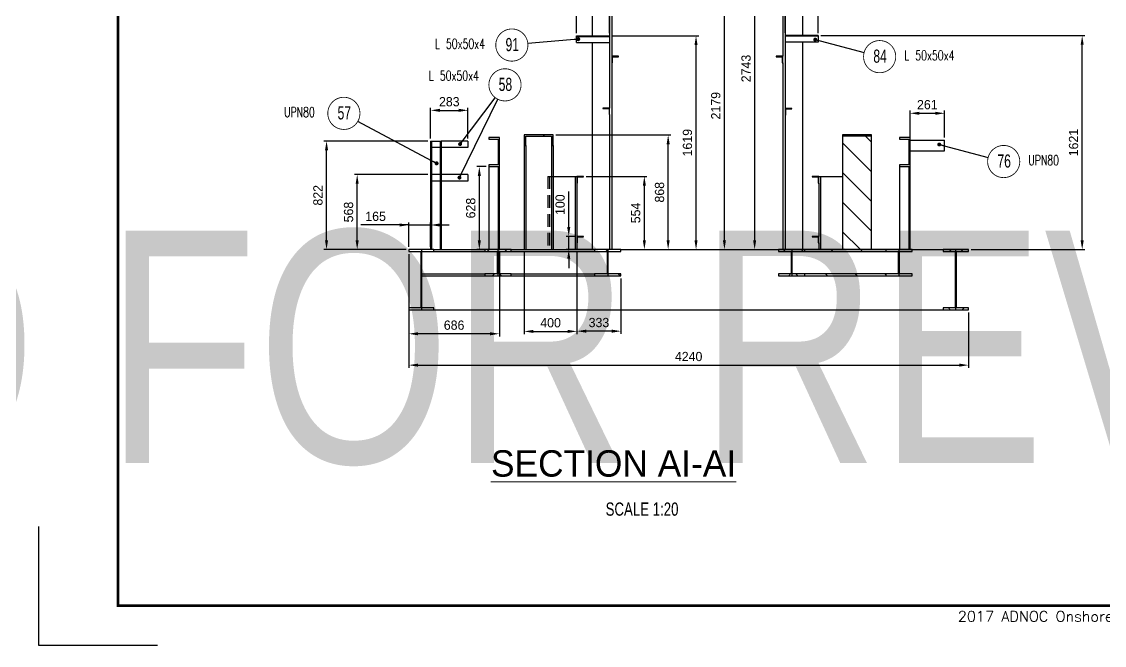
# Model space of a CAD drawing. Header units: millimetres. Extents: x 0 to 16187, y -20471 to 6290.
# Drawn here: x 5527.6 to 5937.8, y 3866.4 to 4102.7 of the extents above; entities that cross this region are included whole.
import ezdxf
from ezdxf.enums import TextEntityAlignment as Align

# ---------------------------------------------------------------- set-up
doc = ezdxf.new("R2018")
doc.units = ezdxf.units.MM
doc.header["$PDSIZE"] = -1
doc.linetypes.add('HIDDEN', pattern=[9.525, 6.35, -3.175])
doc.layers.add('BORDER1', color=3, linetype='Continuous')
doc.layers.add('BORDER2', color=7, linetype='Continuous')
doc.styles.add('MtXpl_txt_shx', font='txt.shx', dxfattribs={"height": 0.2})
doc.styles.add('ROMANC', font='ROMANC', dxfattribs={"height": 5})
doc.styles.add('ROMAND-1', font='ic-romand.shx')
doc.styles.add('ROMANS', font='ROMANS.shx', dxfattribs={"width": 0.8})
doc.styles.add('ROMANT', font='ROMANT', dxfattribs={"height": 4})
doc.styles.add('SLDTEXTSTYLE0', font='TXT', dxfattribs={"width": 0.75})
doc.styles.add('SLDTEXTSTYLE2', font='TXT', dxfattribs={"width": 0.686449})
doc.dimstyles.new('AM_ISO', dxfattribs={"dimtxt": 3.5, "dimasz": 3.5, "dimexe": 1, "dimexo": 1, "dimgap": 1.5, "dimtad": 1, "dimdsep": 46, "dimtxsty": 'Standard', "dimcen": 0, "dimclrd": 1, "dimclre": 1, "dimclrt": 1, "dimadec": 0, "dimazin": 2, "dimtp": 0.1, "dimtm": 0.1, "dimtfac": 0.71, "dimtdec": 3, "dimtmove": 0, "dimatfit": 3, "dimfxl": 1, "dimlwd": -1, "dimlwe": -1, "dimarcsym": 1})
doc.dimstyles.new('AM_ISO$7', dxfattribs={"dimtxt": 3.5, "dimasz": 3.5, "dimexe": 1, "dimexo": 1, "dimgap": 1.5, "dimtad": 1, "dimtoh": 1, "dimdsep": 46, "dimtxsty": 'Standard', "dimcen": 0, "dimclrd": 1, "dimclre": 1, "dimclrt": 1, "dimadec": 0, "dimazin": 2, "dimtp": 0.1, "dimtm": 0.1, "dimtfac": 0.71, "dimtdec": 3, "dimtmove": 0, "dimatfit": 3, "dimfxl": 1, "dimlwd": -1, "dimlwe": -1, "dimarcsym": 1})
pattern_1 = [(45, (4820.849, -3232.243), (-5.61266, 5.61266), [])]
pattern_2 = [(135, (4820.849, -3232.243), (-5.61266, -5.61266), [])]

# ---------------------------------------------------------------- blocks, each defined once
blk = doc.blocks.new('*D2407')
at = {"color": 1, "linetype": 'ByBlock'}
for p, q in [((5674.27, 3992.51), (5674.27, 3971.57)), ((5886.27, 3992.51), (5886.27, 3971.57)), ((5677.77, 3972.57), (5882.77, 3972.57))]:
    blk.add_line(p, q, dxfattribs=at)
at = {"color": 1}
for points in [[(5677.77, 3973.16), (5677.77, 3971.99), (5674.27, 3972.57)], [(5882.77, 3971.99), (5882.77, 3973.16), (5886.27, 3972.57)]]:
    blk.add_solid(points, dxfattribs=at)
at = {"layer": 'Defpoints', "color": 0}
for p in [(5674.27, 3993.51), (5886.27, 3993.51), (5886.27, 3972.57)]:
    blk.add_point(p, dxfattribs=at)
at = {"color": 1, "insert": (5780.27, 3975.82), "char_height": 3.5, "attachment_point": 5}
blk.add_mtext('4240', dxfattribs=at)
blk = doc.blocks.new('*D2408')
at = {"color": 1, "linetype": 'ByBlock'}
for p, q in [((5681.52, 4057.46), (5642.09, 4057.46)), ((5643.09, 4019.86), (5643.09, 4053.96)), ((5673.27, 4016.36), (5642.09, 4016.36))]:
    blk.add_line(p, q, dxfattribs=at)
at = {"color": 1}
for points in [[(5643.68, 4053.96), (5642.51, 4053.96), (5643.09, 4057.46)], [(5642.51, 4019.86), (5643.68, 4019.86), (5643.09, 4016.36)]]:
    blk.add_solid(points, dxfattribs=at)
at = {"layer": 'Defpoints', "color": 0}
for p in [(5643.09, 4057.46), (5682.52, 4057.46), (5674.27, 4016.36)]:
    blk.add_point(p, dxfattribs=at)
at = {"color": 1, "insert": (5639.84, 4036.91), "char_height": 3.5, "attachment_point": 5, "rotation": 90}
blk.add_mtext('822', dxfattribs=at)
blk = doc.blocks.new('*D2409')
at = {"color": 1, "linetype": 'ByBlock'}
for p, q in [((5681.52, 4044.76), (5653.7, 4044.76)), ((5654.7, 4019.86), (5654.7, 4041.26)), ((5673.27, 4016.36), (5653.7, 4016.36))]:
    blk.add_line(p, q, dxfattribs=at)
at = {"color": 1}
for points in [[(5655.28, 4041.26), (5654.11, 4041.26), (5654.7, 4044.76)], [(5654.11, 4019.86), (5655.28, 4019.86), (5654.7, 4016.36)]]:
    blk.add_solid(points, dxfattribs=at)
at = {"layer": 'Defpoints', "color": 0}
for p in [(5654.7, 4044.76), (5682.52, 4044.76), (5674.27, 4016.36)]:
    blk.add_point(p, dxfattribs=at)
at = {"color": 1, "insert": (5651.45, 4030.56), "char_height": 3.5, "attachment_point": 5, "rotation": 90}
blk.add_mtext('568', dxfattribs=at)
blk = doc.blocks.new('*D2410')
at = {"color": 1, "linetype": 'ByBlock'}
for p, q in [((5682.52, 4058.46), (5682.52, 4070.08)), ((5686.02, 4069.08), (5693.17, 4069.08)), ((5696.67, 4058.46), (5696.67, 4070.08))]:
    blk.add_line(p, q, dxfattribs=at)
at = {"color": 1}
for points in [[(5686.02, 4069.67), (5686.02, 4068.5), (5682.52, 4069.08)], [(5693.17, 4068.5), (5693.17, 4069.67), (5696.67, 4069.08)]]:
    blk.add_solid(points, dxfattribs=at)
at = {"layer": 'Defpoints', "color": 0}
for p in [(5696.67, 4069.08), (5682.52, 4057.46), (5696.67, 4057.46)]:
    blk.add_point(p, dxfattribs=at)
at = {"color": 1, "insert": (5689.59, 4072.33), "char_height": 3.5, "attachment_point": 5}
blk.add_mtext('283', dxfattribs=at)
blk = doc.blocks.new('*D2411')
at = {"color": 1, "linetype": 'ByBlock'}
for p, q in [((5674.27, 4025.66), (5656.1, 4025.66)), ((5670.77, 4025.66), (5667.27, 4025.66)), ((5674.27, 4017.36), (5674.27, 4026.66)), ((5674.27, 4025.66), (5682.52, 4025.66)), ((5682.52, 4017.36), (5682.52, 4026.66)), ((5686.02, 4025.66), (5689.52, 4025.66))]:
    blk.add_line(p, q, dxfattribs=at)
at = {"color": 1}
for points in [[(5670.77, 4025.07), (5670.77, 4026.24), (5674.27, 4025.66)], [(5686.02, 4026.24), (5686.02, 4025.07), (5682.52, 4025.66)]]:
    blk.add_solid(points, dxfattribs=at)
at = {"layer": 'Defpoints', "color": 0}
for p in [(5682.52, 4025.66), (5674.27, 4016.36), (5682.52, 4016.36)]:
    blk.add_point(p, dxfattribs=at)
at = {"color": 1, "insert": (5661.68, 4028.91), "char_height": 3.5, "attachment_point": 5}
blk.add_mtext('165', dxfattribs=at)
blk = doc.blocks.new('*D2412')
at = {"color": 1, "linetype": 'ByBlock'}
for p, q in [((5703.57, 4047.76), (5699.98, 4047.76)), ((5700.98, 4019.86), (5700.98, 4044.26)), ((5703.57, 4016.36), (5699.98, 4016.36))]:
    blk.add_line(p, q, dxfattribs=at)
at = {"color": 1}
for points in [[(5701.56, 4044.26), (5700.39, 4044.26), (5700.98, 4047.76)], [(5700.39, 4019.86), (5701.56, 4019.86), (5700.98, 4016.36)]]:
    blk.add_solid(points, dxfattribs=at)
at = {"layer": 'Defpoints', "color": 0}
for p in [(5700.98, 4047.76), (5704.57, 4047.76), (5704.57, 4016.36)]:
    blk.add_point(p, dxfattribs=at)
at = {"color": 1, "insert": (5697.73, 4032.06), "char_height": 3.5, "attachment_point": 5, "rotation": 90}
blk.add_mtext('628', dxfattribs=at)
blk = doc.blocks.new('*D2413')
at = {"color": 1, "linetype": 'ByBlock'}
for p, q in [((5674.27, 4014.63), (5674.27, 3983.45)), ((5708.57, 4015.36), (5708.57, 3983.45)), ((5705.07, 3984.45), (5677.77, 3984.45))]:
    blk.add_line(p, q, dxfattribs=at)
at = {"color": 1}
for points in [[(5677.77, 3985.04), (5677.77, 3983.87), (5674.27, 3984.45)], [(5705.07, 3983.87), (5705.07, 3985.04), (5708.57, 3984.45)]]:
    blk.add_solid(points, dxfattribs=at)
at = {"layer": 'Defpoints', "color": 0}
for p in [(5674.27, 4015.63), (5708.57, 4016.36), (5674.27, 3984.45)]:
    blk.add_point(p, dxfattribs=at)
at = {"color": 1, "insert": (5691.42, 3987.7), "char_height": 3.5, "attachment_point": 5}
blk.add_mtext('686', dxfattribs=at)
blk = doc.blocks.new('*D2414')
at = {"color": 1, "linetype": 'ByBlock'}
for p, q in [((5717.97, 4015.36), (5717.97, 3984.35)), ((5737.97, 4015.36), (5737.97, 3984.35)), ((5721.47, 3985.35), (5734.47, 3985.35))]:
    blk.add_line(p, q, dxfattribs=at)
at = {"color": 1}
for points in [[(5721.47, 3985.94), (5721.47, 3984.77), (5717.97, 3985.35)], [(5734.47, 3984.77), (5734.47, 3985.94), (5737.97, 3985.35)]]:
    blk.add_solid(points, dxfattribs=at)
at = {"layer": 'Defpoints', "color": 0}
for p in [(5717.97, 4016.36), (5737.97, 4016.36), (5737.97, 3985.35)]:
    blk.add_point(p, dxfattribs=at)
at = {"color": 1, "insert": (5727.97, 3988.6), "char_height": 3.5, "attachment_point": 5}
blk.add_mtext('400', dxfattribs=at)
blk = doc.blocks.new('*D2417')
at = {"color": 1, "linetype": 'ByBlock'}
for p, q in [((5737.97, 4015.36), (5737.97, 3984.44)), ((5754.62, 4005.36), (5754.62, 3984.44)), ((5751.12, 3985.44), (5741.47, 3985.44))]:
    blk.add_line(p, q, dxfattribs=at)
at = {"color": 1}
for points in [[(5741.47, 3986.02), (5741.47, 3984.86), (5737.97, 3985.44)], [(5751.12, 3984.86), (5751.12, 3986.02), (5754.62, 3985.44)]]:
    blk.add_solid(points, dxfattribs=at)
at = {"layer": 'Defpoints', "color": 0}
for p in [(5737.97, 4016.36), (5754.62, 4006.36), (5737.97, 3985.44)]:
    blk.add_point(p, dxfattribs=at)
at = {"color": 1, "insert": (5746.29, 3988.69), "char_height": 3.5, "attachment_point": 5}
blk.add_mtext('333', dxfattribs=at)
blk = doc.blocks.new('*D2418')
at = {"color": 1, "linetype": 'ByBlock'}
for p, q in [((5741.47, 4044.06), (5764.49, 4044.06)), ((5763.49, 4019.86), (5763.49, 4040.56)), ((5755.62, 4016.36), (5764.49, 4016.36))]:
    blk.add_line(p, q, dxfattribs=at)
at = {"color": 1}
for points in [[(5764.07, 4040.56), (5762.91, 4040.56), (5763.49, 4044.06)], [(5762.91, 4019.86), (5764.07, 4019.86), (5763.49, 4016.36)]]:
    blk.add_solid(points, dxfattribs=at)
at = {"layer": 'Defpoints', "color": 0}
for p in [(5740.47, 4044.06), (5763.49, 4044.06), (5754.62, 4016.36)]:
    blk.add_point(p, dxfattribs=at)
at = {"color": 1, "insert": (5760.24, 4030.21), "char_height": 3.5, "attachment_point": 5, "rotation": 90}
blk.add_mtext('554', dxfattribs=at)
blk = doc.blocks.new('*D2419')
at = {"color": 1, "linetype": 'ByBlock'}
for p, q in [((5729.97, 4059.76), (5773.51, 4059.76)), ((5772.51, 4019.86), (5772.51, 4056.26)), ((5755.62, 4016.36), (5773.51, 4016.36))]:
    blk.add_line(p, q, dxfattribs=at)
at = {"color": 1}
for points in [[(5773.09, 4056.26), (5771.93, 4056.26), (5772.51, 4059.76)], [(5771.93, 4019.86), (5773.09, 4019.86), (5772.51, 4016.36)]]:
    blk.add_solid(points, dxfattribs=at)
at = {"layer": 'Defpoints', "color": 0}
for p in [(5728.97, 4059.76), (5772.51, 4059.76), (5754.62, 4016.36)]:
    blk.add_point(p, dxfattribs=at)
at = {"color": 1, "insert": (5769.26, 4038.06), "char_height": 3.5, "attachment_point": 5, "rotation": 90}
blk.add_mtext('868', dxfattribs=at)
blk = doc.blocks.new('*D2420')
at = {"color": 1, "linetype": 'ByBlock'}
for p, q in [((5734.84, 4024.86), (5734.84, 4038.36)), ((5736.97, 4021.36), (5733.84, 4021.36)), ((5734.84, 4016.36), (5734.84, 4021.36)), ((5753.62, 4016.36), (5733.84, 4016.36)), ((5734.84, 4012.86), (5734.84, 4009.36))]:
    blk.add_line(p, q, dxfattribs=at)
at = {"color": 1}
for points in [[(5734.26, 4024.86), (5735.43, 4024.86), (5734.84, 4021.36)], [(5735.43, 4012.86), (5734.26, 4012.86), (5734.84, 4016.36)]]:
    blk.add_solid(points, dxfattribs=at)
at = {"layer": 'Defpoints', "color": 0}
for p in [(5734.84, 4021.36), (5737.97, 4021.36), (5754.62, 4016.36)]:
    blk.add_point(p, dxfattribs=at)
at = {"color": 1, "insert": (5731.59, 4033.36), "char_height": 3.5, "attachment_point": 5, "rotation": 90}
blk.add_mtext('100', dxfattribs=at)
blk = doc.blocks.new('*D3458')
at = {"color": 1, "linetype": 'ByBlock'}
for p, q in [((5751.32, 4097.31), (5784.08, 4097.31)), ((5783.08, 4019.86), (5783.08, 4093.81)), ((5755.62, 4016.36), (5784.08, 4016.36))]:
    blk.add_line(p, q, dxfattribs=at)
at = {"color": 1}
for points in [[(5783.66, 4093.81), (5782.49, 4093.81), (5783.08, 4097.31)], [(5782.49, 4019.86), (5783.66, 4019.86), (5783.08, 4016.36)]]:
    blk.add_solid(points, dxfattribs=at)
at = {"layer": 'Defpoints', "color": 0}
for p in [(5750.32, 4097.31), (5783.08, 4097.31), (5754.62, 4016.36)]:
    blk.add_point(p, dxfattribs=at)
at = {"color": 1, "insert": (5779.83, 4056.83), "char_height": 3.5, "attachment_point": 5, "rotation": 90}
blk.add_mtext('1619', dxfattribs=at)
blk = doc.blocks.new('*D3459')
at = {"color": 1, "linetype": 'ByBlock'}
for p, q in [((5752.22, 4125.31), (5794.82, 4125.31)), ((5793.82, 4019.86), (5793.82, 4121.81)), ((5755.62, 4016.36), (5794.82, 4016.36))]:
    blk.add_line(p, q, dxfattribs=at)
at = {"color": 1}
for points in [[(5794.4, 4121.81), (5793.24, 4121.81), (5793.82, 4125.31)], [(5793.24, 4019.86), (5794.4, 4019.86), (5793.82, 4016.36)]]:
    blk.add_solid(points, dxfattribs=at)
at = {"layer": 'Defpoints', "color": 0}
for p in [(5751.22, 4125.31), (5793.82, 4125.31), (5754.62, 4016.36)]:
    blk.add_point(p, dxfattribs=at)
at = {"color": 1, "insert": (5790.57, 4070.83), "char_height": 3.5, "attachment_point": 5, "rotation": 90}
blk.add_mtext('2179', dxfattribs=at)
blk = doc.blocks.new('*D3460')
at = {"color": 1, "linetype": 'ByBlock'}
for p, q in [((5752.22, 4153.51), (5806.28, 4153.51)), ((5805.28, 4150.01), (5805.28, 4019.86)), ((5755.62, 4016.36), (5806.28, 4016.36))]:
    blk.add_line(p, q, dxfattribs=at)
at = {"color": 1}
for points in [[(5805.86, 4150.01), (5804.69, 4150.01), (5805.28, 4153.51)], [(5804.69, 4019.86), (5805.86, 4019.86), (5805.28, 4016.36)]]:
    blk.add_solid(points, dxfattribs=at)
at = {"layer": 'Defpoints', "color": 0}
for p in [(5751.22, 4153.51), (5754.62, 4016.36), (5805.28, 4016.36)]:
    blk.add_point(p, dxfattribs=at)
at = {"color": 1, "insert": (5802.03, 4084.93), "char_height": 3.5, "attachment_point": 5, "rotation": 90}
blk.add_mtext('2743', dxfattribs=at)
blk = doc.blocks.new('*D3461')
at = {"color": 1, "linetype": 'ByBlock'}
for p, q in [((5737.82, 4106.09), (5722.57, 4106.09)), ((5737.82, 4098.31), (5737.82, 4107.09)), ((5746.82, 4106.09), (5741.32, 4106.09)), ((5750.32, 4098.31), (5750.32, 4107.09))]:
    blk.add_line(p, q, dxfattribs=at)
at = {"color": 1}
for points in [[(5741.32, 4106.67), (5741.32, 4105.5), (5737.82, 4106.09)], [(5746.82, 4105.5), (5746.82, 4106.67), (5750.32, 4106.09)]]:
    blk.add_solid(points, dxfattribs=at)
at = {"layer": 'Defpoints', "color": 0}
for p in [(5737.82, 4106.09), (5737.82, 4097.31), (5750.32, 4097.31)]:
    blk.add_point(p, dxfattribs=at)
at = {"color": 1, "insert": (5728.44, 4109.34), "char_height": 3.5, "attachment_point": 5}
blk.add_mtext('250', dxfattribs=at)
blk = doc.blocks.new('*D3463')
at = {"color": 1, "linetype": 'ByBlock'}
for p, q in [((5816.87, 4098.41), (5816.87, 4107.84)), ((5820.37, 4106.84), (5825.87, 4106.84)), ((5829.37, 4098.31), (5829.37, 4107.84)), ((5829.37, 4106.84), (5844.62, 4106.84))]:
    blk.add_line(p, q, dxfattribs=at)
at = {"color": 1}
for points in [[(5820.37, 4107.43), (5820.37, 4106.26), (5816.87, 4106.84)], [(5825.87, 4106.26), (5825.87, 4107.43), (5829.37, 4106.84)]]:
    blk.add_solid(points, dxfattribs=at)
at = {"layer": 'Defpoints', "color": 0}
for p in [(5829.37, 4106.84), (5816.87, 4097.41), (5829.37, 4097.31)]:
    blk.add_point(p, dxfattribs=at)
at = {"color": 1, "insert": (5838.74, 4110.09), "char_height": 3.5, "attachment_point": 5}
blk.add_mtext('250', dxfattribs=at)
blk = doc.blocks.new('*D3483')
at = {"color": 1, "linetype": 'ByBlock'}
for p, q in [((5864.17, 4058.76), (5864.17, 4068.97)), ((5877.22, 4058.76), (5877.22, 4068.97)), ((5867.67, 4067.97), (5873.72, 4067.97))]:
    blk.add_line(p, q, dxfattribs=at)
at = {"color": 1}
for points in [[(5867.67, 4068.55), (5867.67, 4067.38), (5864.17, 4067.97)], [(5873.72, 4067.38), (5873.72, 4068.55), (5877.22, 4067.97)]]:
    blk.add_solid(points, dxfattribs=at)
at = {"layer": 'Defpoints', "color": 0}
for p in [(5877.22, 4067.97), (5864.17, 4057.76), (5877.22, 4057.76)]:
    blk.add_point(p, dxfattribs=at)
at = {"color": 1, "insert": (5870.69, 4071.22), "char_height": 3.5, "attachment_point": 5}
blk.add_mtext('261', dxfattribs=at)
blk = doc.blocks.new('*U609')
at = {"layer": 'BORDER1', "color": 154, "true_color": 0x1859a9, "const_width": 1}
blk.add_lwpolyline([(1.81, 811), (1144, 811), (1144, 0), (0, 0), (0, 811)], close=True, dxfattribs=at)
at = {"layer": 'BORDER2'}
blk.add_lwpolyline([(15, -15), (-30, -15), (-30, 30)], dxfattribs=at)
at = {"layer": 'BORDER2', "color": 154, "true_color": 0x1859a9, "style": 'ROMANS'}
blk.add_text('2017 ADNOC Onshore . All rights reserved. Abu Dhabi Company for Onshore Petroleum Operations Ltd. Restricted Circulation', height=4, dxfattribs=at).set_placement((489.5, -2), align=Align.TOP_CENTER)
at = {"layer": 'BORDER2', "flags": 8}
for tag, height, style, p in [('REV-A', 3.24, 'ROMANS', (986.93, 140.25)), ('RE-A', 8.06, 'ROMANT', (1084.63, 7.17))]:
    blk.add_attdef(tag, text='', height=height, dxfattribs=dict(at, style=style)).set_placement(p, align=Align.CENTER)
at = {"layer": 'BORDER2', "style": 'ROMANS', "width": 3.830216}
blk.add_attdef('DATE-A', text='', height=3.24, dxfattribs=at).set_placement((995.51, 140.25), (1008.51, 140.25), align=Align.FIT)
at = {"layer": 'BORDER2'}
for tag, height, style, p in [('DRN-A', 3.24, 'ROMANS', (1018.38, 140.25)), ('CHD-A', 3.24, 'ROMANS', (1032.35, 140.25)), ('APD-A', 3.24, 'ROMANS', (1046.64, 140.25)), ('CONS_CONT_VEND', 4.2, 'ROMANC', (1061.39, 72.83))]:
    blk.add_attdef(tag, text='', height=height, dxfattribs=dict(at, style=style)).set_placement(p, align=Align.CENTER)
at = {"layer": 'BORDER2', "style": 'ROMANS', "width": 0.8}
for tag, p, height in [('1:X', (997.23, 122.55), 3.5), ('LOC', (1042.74, 122.55), 3.5), ('PROJ_NO', (1118.64, 122.55), 3.5), ('CONS_DRG_NO', (1011, 63), 3)]:
    blk.add_attdef(tag, p, '', height=height, dxfattribs=at)
at = {"layer": 'BORDER2', "lineweight": 30, "width": 0.8, "flags": 104}
blk.add_attdef('COMMENTS-A', text='', height=2.2, dxfattribs=at).set_placement((1055.21, 142.07), align=Align.MIDDLE_LEFT)
at = {"layer": 'BORDER2', "style": 'ROMANS', "width": 0.8}
for tag, p in [('PROJECT_TITLE_1', (1061.07, 55.35)), ('PROJECT_TITLE_2', (1061.07, 49.3))]:
    blk.add_attdef(tag, text='', height=3.5, dxfattribs=at).set_placement(p, align=Align.MIDDLE)
at = {"layer": 'BORDER2', "style": 'ROMANT', "width": 0.8}
for tag, p in [('DRG_TITLE_1', (1061.07, 36.31)), ('DRG_TITLE_2', (1061.07, 28.31)), ('DRG_TITLE_3', (1061.07, 20.31))]:
    blk.add_attdef(tag, text='', height=5, dxfattribs=at).set_placement(p, align=Align.CENTER)
at = {"layer": 'BORDER2', "style": 'ROMANT'}
for tag, p in [('AR', (995, 7.17)), ('PA', (1011.74, 7.17)), ('DC', (1028.45, 7.17)), ('TS', (1120.84, 7.17))]:
    blk.add_attdef(tag, p, '', height=8.06, dxfattribs=at)
for tag, p in [('SRNO', (1074.7, 7.17)), ('SH', (1115.8, 7.18))]:
    blk.add_attdef(tag, text='', height=8.06, dxfattribs=at).set_placement(p, align=Align.RIGHT)
at = {"layer": 'BORDER2', "style": 'ROMANS', "flags": 2}
blk.add_attdef('TB_VERSION', text='', height=2, dxfattribs=at).set_placement((1, -1), align=Align.TOP_LEFT)
blk = doc.blocks.new('*D5693')
at = {"color": 1, "linetype": 'ByBlock'}
for p, q in [((5830.37, 4097.41), (5930.36, 4097.41)), ((5929.36, 4019.86), (5929.36, 4093.91)), ((5887.27, 4016.36), (5930.36, 4016.36))]:
    blk.add_line(p, q, dxfattribs=at)
at = {"color": 1}
for points in [[(5929.94, 4093.91), (5928.77, 4093.91), (5929.36, 4097.41)], [(5928.77, 4019.86), (5929.94, 4019.86), (5929.36, 4016.36)]]:
    blk.add_solid(points, dxfattribs=at)
at = {"layer": 'Defpoints', "color": 0}
for p in [(5829.37, 4097.41), (5929.36, 4097.41), (5886.27, 4016.36)]:
    blk.add_point(p, dxfattribs=at)
at = {"color": 1, "insert": (5926.11, 4056.88), "char_height": 3.5, "attachment_point": 5, "rotation": 90}
blk.add_mtext('1621', dxfattribs=at)

msp = doc.modelspace()

# ---------------------------------------------------------------- hatches: boundary and pattern name
at = {"linetype": 'Continuous', "lineweight": 18}
h = msp.add_hatch(dxfattribs=at)
h.set_pattern_fill('ANSI31', scale=2.5, style=0)
h.set_pattern_definition(pattern_1)
h.paths.add_polyline_path([(5704.56649, 4047.75907), (5708.56649, 4047.75907), (5708.56649, 4058.75907), (5704.56649, 4058.75907), (5704.56649, 4058.13407), (5708.11649, 4058.13407), (5708.11649, 4048.38407), (5704.56649, 4048.38407)], flags=0)
h = msp.add_hatch(dxfattribs=at)
h.set_pattern_fill('ANSI31', scale=2.5, style=0)
h.set_pattern_definition(pattern_1)
h.paths.add_polyline_path([(5728.96649, 4055.75907), (5728.96649, 4059.75907), (5717.96649, 4059.75907), (5717.96649, 4055.75907), (5718.59149, 4055.75907), (5718.59149, 4059.30907), (5728.34149, 4059.30907), (5728.34149, 4055.75907)], flags=0)
h = msp.add_hatch(dxfattribs=at)
h.set_pattern_fill('ANSI31', scale=2.5, style=0)
h.set_pattern_definition(pattern_1)
h.paths.add_polyline_path([(5849.56649, 4059.34796), (5849.56649, 4059.75907), (5838.56649, 4059.75907), (5838.56649, 4059.34796)], flags=0)
h = msp.add_hatch(dxfattribs=at)
h.set_pattern_fill('ANSI31', scale=2.5, angle=90, style=0)
h.set_pattern_definition(pattern_2)
h.paths.add_polyline_path([(5838.56649, 4059.34796), (5838.56649, 4016.35907), (5849.56649, 4016.35907), (5849.56649, 4059.34796)], flags=0)
h = msp.add_hatch(dxfattribs=at)
h.set_pattern_fill('ANSI31', scale=2.5, style=0)
h.set_pattern_definition(pattern_1)
h.paths.add_polyline_path([(5860.16649, 4047.75907), (5864.16649, 4047.75907), (5864.16649, 4058.75907), (5860.16649, 4058.75907), (5860.16649, 4058.13407), (5863.71649, 4058.13407), (5863.71649, 4048.38407), (5860.16649, 4048.38407)], flags=0)
h = msp.add_hatch(dxfattribs=at)
h.set_pattern_fill('ANSI31', scale=2.5, angle=90, style=0)
h.set_pattern_definition(pattern_2)
h.paths.add_polyline_path([(5708.56649, 4047.75907), (5708.11649, 4047.75907), (5708.11649, 4016.35907), (5708.56649, 4016.35907)], flags=0)
h = msp.add_hatch(dxfattribs=at)
h.set_pattern_fill('ANSI31', scale=2.5, angle=90, style=0)
h.set_pattern_definition(pattern_2)
h.paths.add_polyline_path([(5864.16649, 4047.75907), (5863.71649, 4047.75907), (5863.71649, 4016.35907), (5864.16649, 4016.35907)], flags=0)
h = msp.add_hatch(dxfattribs=at)
h.set_pattern_fill('ANSI31', scale=2.5, style=0)
h.set_pattern_definition(pattern_1)
h.paths.add_polyline_path([(5678.80149, 3994.23407), (5674.26649, 3994.23407), (5674.26649, 3993.50907), (5679.02649, 3993.50907), (5679.02649, 4016.35907), (5674.26649, 4016.35907), (5674.26649, 4015.63407), (5678.80149, 4015.63407)], flags=0)
h = msp.add_hatch(dxfattribs=at)
h.set_pattern_fill('ANSI31', scale=2.5, angle=90, style=0)
h.set_pattern_definition(pattern_2)
h.paths.add_polyline_path([(5679.25149, 4015.63407), (5683.78649, 4015.63407), (5683.78649, 4016.35907), (5679.02649, 4016.35907), (5679.02649, 3993.50907), (5683.78649, 3993.50907), (5683.78649, 3994.23407), (5679.25149, 3994.23407)], flags=0)
h = msp.add_hatch(dxfattribs=at)
h.set_pattern_fill('ANSI31', scale=2.5, style=0)
h.set_pattern_definition(pattern_1)
h.paths.add_polyline_path([(5707.79149, 4007.10907), (5703.01649, 4007.10907), (5703.01649, 4006.35907), (5708.01649, 4006.35907), (5708.01649, 4016.35907), (5703.01649, 4016.35907), (5703.01649, 4015.60907), (5707.79149, 4015.60907)], flags=0)
h = msp.add_hatch(dxfattribs=at)
h.set_pattern_fill('ANSI31', scale=2.5, angle=90, style=0)
h.set_pattern_definition(pattern_2)
h.paths.add_polyline_path([(5708.01649, 4006.35907), (5713.01649, 4006.35907), (5713.01649, 4007.10907), (5708.24149, 4007.10907), (5708.24149, 4015.60907), (5713.01649, 4015.60907), (5713.01649, 4016.35907), (5708.01649, 4016.35907)], flags=0)
h = msp.add_hatch(dxfattribs=at)
h.set_pattern_fill('ANSI31', scale=2.5, style=0)
h.set_pattern_definition(pattern_1)
h.paths.add_polyline_path([(5749.39149, 4007.10907), (5744.61649, 4007.10907), (5744.61649, 4006.35907), (5749.61649, 4006.35907), (5749.61649, 4016.35907), (5744.61649, 4016.35907), (5744.61649, 4015.60907), (5749.39149, 4015.60907)], flags=0)
h = msp.add_hatch(dxfattribs=at)
h.set_pattern_fill('ANSI31', scale=2.5, angle=90, style=0)
h.set_pattern_definition(pattern_2)
h.paths.add_polyline_path([(5749.61649, 4006.35907), (5754.61649, 4006.35907), (5754.61649, 4007.10907), (5749.84149, 4007.10907), (5749.84149, 4015.60907), (5754.61649, 4015.60907), (5754.61649, 4016.35907), (5749.61649, 4016.35907)], flags=0)
h = msp.add_hatch(dxfattribs=at)
h.set_pattern_fill('ANSI31', scale=2.5, style=0)
h.set_pattern_definition(pattern_1)
h.paths.add_polyline_path([(5819.09149, 4007.10907), (5814.31649, 4007.10907), (5814.31649, 4006.35907), (5819.31649, 4006.35907), (5819.31649, 4016.35907), (5814.31649, 4016.35907), (5814.31649, 4015.60907), (5819.09149, 4015.60907)], flags=0)
h = msp.add_hatch(dxfattribs=at)
h.set_pattern_fill('ANSI31', scale=2.5, angle=90, style=0)
h.set_pattern_definition(pattern_2)
h.paths.add_polyline_path([(5819.31649, 4006.35907), (5824.31649, 4006.35907), (5824.31649, 4007.10907), (5819.54149, 4007.10907), (5819.54149, 4015.60907), (5824.31649, 4015.60907), (5824.31649, 4016.35907), (5819.31649, 4016.35907)], flags=0)
h = msp.add_hatch(dxfattribs=at)
h.set_pattern_fill('ANSI31', scale=2.5, angle=90, style=0)
h.set_pattern_definition(pattern_2)
h.paths.add_polyline_path([(5854.91649, 4015.60907), (5854.91649, 4016.35907), (5824.31649, 4016.35907), (5824.31649, 4015.60907)], flags=0)
h = msp.add_hatch(dxfattribs=at)
h.set_pattern_fill('ANSI31', scale=2.5, style=0)
h.set_pattern_definition(pattern_1)
h.paths.add_polyline_path([(5859.69149, 4007.10907), (5854.91649, 4007.10907), (5854.91649, 4006.35907), (5859.91649, 4006.35907), (5859.91649, 4016.35907), (5854.91649, 4016.35907), (5854.91649, 4015.60907), (5859.69149, 4015.60907)], flags=0)
h = msp.add_hatch(dxfattribs=at)
h.set_pattern_fill('ANSI31', scale=2.5, angle=90, style=0)
h.set_pattern_definition(pattern_2)
h.paths.add_polyline_path([(5859.91649, 4006.35907), (5864.91649, 4006.35907), (5864.91649, 4007.10907), (5860.14149, 4007.10907), (5860.14149, 4015.60907), (5864.91649, 4015.60907), (5864.91649, 4016.35907), (5859.91649, 4016.35907)], flags=0)
h = msp.add_hatch(dxfattribs=at)
h.set_pattern_fill('ANSI31', scale=2.5, angle=90, style=0)
h.set_pattern_definition(pattern_2)
h.paths.add_polyline_path([(5881.50649, 4016.35907), (5876.74649, 4016.35907), (5876.74649, 4015.63407), (5881.28149, 4015.63407), (5881.28149, 3994.23407), (5876.74649, 3994.23407), (5876.74649, 3993.50907), (5881.50649, 3993.50907)], flags=0)
h = msp.add_hatch(dxfattribs=at)
h.set_pattern_fill('ANSI31', scale=2.5, style=0)
h.set_pattern_definition(pattern_1)
h.paths.add_polyline_path([(5881.50649, 3993.50907), (5886.26649, 3993.50907), (5886.26649, 3994.23407), (5881.73149, 3994.23407), (5881.73149, 4015.63407), (5886.26649, 4015.63407), (5886.26649, 4016.35907), (5881.50649, 4016.35907)], flags=0)
h = msp.add_hatch(dxfattribs=at)
h.set_pattern_fill('ANSI31', scale=2.5, angle=90, style=0)
h.set_pattern_definition(pattern_2)
h.paths.add_polyline_path([(5854.91649, 4006.35907), (5854.91649, 4007.10907), (5824.31649, 4007.10907), (5824.31649, 4006.35907)], flags=0)

# ---------------------------------------------------------------- linework, layer by layer
at = {"color": 7, "linetype": 'Continuous', "lineweight": 25}
for p, q in [((5743.71649, 4114.30907), (5743.71649, 4097.30907)), ((5750.31649, 4114.30907), (5750.31649, 4069.95907)), ((5751.21649, 4114.30907), (5751.21649, 4089.60907)), ((5815.96649, 4114.65907), (5815.96649, 4089.60907)), ((5816.86649, 4114.65907), (5816.86649, 4069.80907)), ((5823.46649, 4114.65907), (5823.46649, 4097.40907)), ((5737.81649, 4097.10907), (5737.81649, 4097.30907)), ((5737.81649, 4097.30907), (5750.31649, 4097.30907)), ((5737.81649, 4097.10907), (5750.31649, 4097.10907)), ((5737.81649, 4094.80907), (5737.81649, 4097.10907)), ((5737.81649, 4094.80907), (5750.31649, 4094.80907)), ((5743.71649, 4094.80907), (5743.71649, 4016.35907)), ((5829.36649, 4097.40907), (5816.86649, 4097.40907)), ((5829.36649, 4097.20907), (5816.86649, 4097.20907)), ((5829.36649, 4094.90907), (5816.86649, 4094.90907)), ((5823.46649, 4094.90907), (5823.46649, 4016.35907)), ((5829.36649, 4097.40907), (5829.36649, 4097.20907)), ((5829.36649, 4097.20907), (5829.36649, 4094.90907)), ((5753.71649, 4089.60907), (5751.21649, 4089.60907)), ((5751.21649, 4089.60907), (5751.21649, 4087.10907)), ((5751.41649, 4089.40907), (5753.71649, 4089.40907)), ((5751.41649, 4087.10907), (5751.41649, 4089.40907)), ((5753.71649, 4089.40907), (5753.71649, 4089.60907)), ((5813.46649, 4089.60907), (5813.46649, 4089.40907)), ((5815.96649, 4089.60907), (5813.46649, 4089.60907)), ((5813.46649, 4089.40907), (5815.76649, 4089.40907)), ((5815.76649, 4089.40907), (5815.76649, 4087.10907)), ((5815.96649, 4087.10907), (5815.96649, 4089.60907)), ((5751.21649, 4087.10907), (5751.41649, 4087.10907)), ((5751.21649, 4087.10907), (5751.21649, 4016.35907)), ((5815.76649, 4087.10907), (5815.96649, 4087.10907)), ((5815.96649, 4087.10907), (5815.96649, 4016.35907)), ((5747.81649, 4069.95907), (5747.81649, 4069.75907)), ((5750.31649, 4069.95907), (5747.81649, 4069.95907)), ((5747.81649, 4069.75907), (5750.11649, 4069.75907)), ((5750.11649, 4069.75907), (5750.11649, 4067.45907)), ((5750.31649, 4067.45907), (5750.31649, 4069.95907)), ((5819.36649, 4069.80907), (5816.86649, 4069.80907)), ((5816.86649, 4069.80907), (5816.86649, 4067.30907)), ((5817.06649, 4067.30907), (5817.06649, 4069.60907)), ((5817.06649, 4069.60907), (5819.36649, 4069.60907)), ((5819.36649, 4069.60907), (5819.36649, 4069.80907)), ((5750.11649, 4067.45907), (5750.31649, 4067.45907)), ((5750.31649, 4067.45907), (5750.31649, 4016.35907)), ((5816.86649, 4067.30907), (5817.06649, 4067.30907)), ((5816.86649, 4067.30907), (5816.86649, 4016.35907)), ((5682.51649, 4057.45907), (5682.51649, 4016.35907)), ((5682.51649, 4057.45907), (5682.91649, 4057.45907)), ((5682.91649, 4057.45907), (5682.91649, 4016.35907)), ((5682.91649, 4057.45907), (5686.11649, 4057.45907)), ((5686.11649, 4057.45907), (5686.11649, 4016.35907)), ((5686.11649, 4057.45907), (5686.51649, 4057.45907)), ((5696.66649, 4057.45907), (5686.51649, 4057.45907)), ((5686.51649, 4057.45907), (5686.51649, 4016.35907)), ((5696.66649, 4057.45907), (5696.66649, 4054.95907)), ((5704.56649, 4058.75907), (5704.56649, 4058.13407)), ((5708.56649, 4058.75907), (5704.56649, 4058.75907)), ((5704.56649, 4058.13407), (5708.11649, 4058.13407)), ((5708.11649, 4058.13407), (5708.11649, 4048.38407)), ((5708.56649, 4047.75907), (5708.56649, 4058.75907)), ((5717.96649, 4059.75907), (5717.96649, 4055.75907)), ((5728.96649, 4059.75907), (5717.96649, 4059.75907)), ((5718.59149, 4059.30907), (5728.34149, 4059.30907)), ((5718.59149, 4055.75907), (5718.59149, 4059.30907)), ((5728.34149, 4059.30907), (5728.34149, 4055.75907)), ((5728.96649, 4055.75907), (5728.96649, 4059.75907)), ((5838.56649, 4059.75907), (5838.56649, 4059.34796)), ((5849.56649, 4059.75907), (5838.56649, 4059.75907)), ((5849.56649, 4059.34796), (5838.56649, 4059.34796)), ((5838.56649, 4059.34796), (5838.56649, 4016.35907)), ((5849.56649, 4059.34796), (5849.56649, 4059.75907)), ((5849.56649, 4016.35907), (5849.56649, 4059.34796)), ((5860.16649, 4058.75907), (5860.16649, 4058.13407)), ((5864.16649, 4058.75907), (5860.16649, 4058.75907)), ((5860.16649, 4058.13407), (5863.71649, 4058.13407)), ((5863.71649, 4058.13407), (5863.71649, 4048.38407)), ((5864.16649, 4047.75907), (5864.16649, 4058.75907)), ((5864.16649, 4057.75907), (5877.21649, 4057.75907)), ((5877.21649, 4053.75907), (5877.21649, 4057.75907)), ((5696.66649, 4054.95907), (5686.51649, 4054.95907)), ((5717.96649, 4055.75907), (5718.59149, 4055.75907)), ((5717.96649, 4055.75907), (5717.96649, 4016.35907)), ((5718.59149, 4055.75907), (5718.59149, 4016.35907)), ((5728.34149, 4055.75907), (5728.96649, 4055.75907)), ((5728.34149, 4055.75907), (5728.34149, 4016.35907)), ((5728.96649, 4055.75907), (5728.96649, 4016.35907)), ((5864.16649, 4053.75907), (5877.21649, 4053.75907)), ((5704.56649, 4048.38407), (5704.56649, 4047.75907)), ((5708.11649, 4048.38407), (5704.56649, 4048.38407)), ((5860.16649, 4048.38407), (5860.16649, 4047.75907)), ((5863.71649, 4048.38407), (5860.16649, 4048.38407)), ((5696.66649, 4044.75907), (5686.51649, 4044.75907)), ((5696.66649, 4044.75907), (5696.66649, 4042.25907)), ((5704.56649, 4047.75907), (5704.56649, 4016.35907)), ((5704.56649, 4047.75907), (5708.56649, 4047.75907)), ((5708.11649, 4047.75907), (5708.56649, 4047.75907)), ((5708.11649, 4047.75907), (5708.11649, 4016.35907)), ((5708.56649, 4016.35907), (5708.56649, 4047.75907)), ((5860.16649, 4047.75907), (5860.16649, 4016.35907)), ((5860.16649, 4047.75907), (5864.16649, 4047.75907)), ((5863.71649, 4047.75907), (5863.71649, 4016.35907)), ((5863.71649, 4047.75907), (5864.16649, 4047.75907)), ((5864.16649, 4016.35907), (5864.16649, 4047.75907)), ((5696.66649, 4042.25907), (5686.51649, 4042.25907)), ((5728.96649, 4044.05907), (5737.34149, 4044.05907)), ((5737.34149, 4044.05907), (5737.34149, 4016.35907)), ((5737.34149, 4044.05907), (5737.96649, 4044.05907)), ((5737.96649, 4044.05907), (5737.96649, 4041.55907)), ((5740.46649, 4044.05907), (5737.96649, 4044.05907)), ((5737.96649, 4041.55907), (5738.16649, 4041.55907)), ((5737.96649, 4041.55907), (5737.96649, 4021.35907)), ((5738.16649, 4043.85907), (5740.46649, 4043.85907)), ((5738.16649, 4041.55907), (5738.16649, 4043.85907)), ((5740.46649, 4043.85907), (5740.46649, 4044.05907)), ((5827.06649, 4044.05907), (5827.06649, 4043.85907)), ((5829.56649, 4044.05907), (5827.06649, 4044.05907)), ((5827.06649, 4043.85907), (5829.36649, 4043.85907)), ((5829.36649, 4043.85907), (5829.36649, 4041.55907)), ((5829.36649, 4041.55907), (5829.56649, 4041.55907)), ((5829.56649, 4041.55907), (5829.56649, 4044.05907)), ((5829.56649, 4044.05907), (5830.19149, 4044.05907)), ((5829.56649, 4041.55907), (5829.56649, 4021.35907)), ((5830.19149, 4044.05907), (5830.19149, 4016.35907)), ((5830.19149, 4044.05907), (5838.56649, 4044.05907)), ((5737.96649, 4021.35907), (5737.96649, 4018.85907)), ((5740.46649, 4021.35907), (5737.96649, 4021.35907)), ((5738.16649, 4021.15907), (5740.46649, 4021.15907)), ((5738.16649, 4018.85907), (5738.16649, 4021.15907)), ((5740.46649, 4021.15907), (5740.46649, 4021.35907)), ((5827.06649, 4021.35907), (5827.06649, 4021.15907)), ((5829.56649, 4021.35907), (5827.06649, 4021.35907)), ((5827.06649, 4021.15907), (5829.36649, 4021.15907)), ((5829.36649, 4021.15907), (5829.36649, 4018.85907)), ((5829.56649, 4018.85907), (5829.56649, 4021.35907)), ((5674.26649, 4016.35907), (5674.26649, 4015.63407)), ((5679.02649, 4016.35907), (5674.26649, 4016.35907)), ((5674.26649, 4015.63407), (5678.80149, 4015.63407)), ((5678.80149, 4015.63407), (5678.80149, 3994.23407)), ((5683.78649, 4016.35907), (5679.02649, 4016.35907)), ((5679.02649, 4016.35907), (5679.02649, 3993.50907)), ((5679.25149, 4015.63407), (5683.78649, 4015.63407)), ((5679.25149, 3994.23407), (5679.25149, 4015.63407)), ((5679.25149, 4015.60907), (5683.78649, 4015.60907)), ((5683.78649, 4015.63407), (5683.78649, 4016.35907)), ((5683.78649, 4016.35907), (5703.01649, 4016.35907)), ((5683.78649, 4015.60907), (5683.78649, 4015.63407)), ((5683.78649, 4015.60907), (5703.01649, 4015.60907)), ((5686.11649, 4016.35907), (5686.51649, 4016.35907)), ((5708.01649, 4016.35907), (5703.01649, 4016.35907)), ((5703.01649, 4016.35907), (5703.01649, 4015.60907)), ((5703.01649, 4015.60907), (5707.79149, 4015.60907)), ((5707.79149, 4015.60907), (5707.79149, 4007.10907)), ((5708.01649, 4016.35907), (5708.01649, 4006.35907)), ((5713.01649, 4016.35907), (5708.01649, 4016.35907)), ((5708.11649, 4016.35907), (5708.56649, 4016.35907)), ((5708.24149, 4015.60907), (5713.01649, 4015.60907)), ((5708.24149, 4007.10907), (5708.24149, 4015.60907)), ((5713.01649, 4015.60907), (5713.01649, 4016.35907)), ((5713.01649, 4016.35907), (5744.61649, 4016.35907)), ((5713.01649, 4015.60907), (5744.61649, 4015.60907)), ((5717.96649, 4016.35907), (5718.59149, 4016.35907)), ((5728.34149, 4016.35907), (5728.96649, 4016.35907)), ((5737.96649, 4018.85907), (5738.16649, 4018.85907)), ((5737.96649, 4018.85907), (5737.96649, 4016.35907)), ((5749.61649, 4016.35907), (5744.61649, 4016.35907)), ((5744.61649, 4016.35907), (5744.61649, 4015.60907)), ((5744.61649, 4015.60907), (5749.39149, 4015.60907)), ((5749.39149, 4015.60907), (5749.39149, 4007.10907)), ((5749.61649, 4016.35907), (5749.61649, 4006.35907)), ((5754.61649, 4016.35907), (5749.61649, 4016.35907)), ((5749.84149, 4015.60907), (5754.61649, 4015.60907)), ((5749.84149, 4007.10907), (5749.84149, 4015.60907)), ((5754.61649, 4015.60907), (5754.61649, 4016.35907)), ((5819.31649, 4016.35907), (5814.31649, 4016.35907)), ((5814.31649, 4016.35907), (5814.31649, 4015.60907)), ((5814.31649, 4015.60907), (5819.09149, 4015.60907)), ((5819.09149, 4015.60907), (5819.09149, 4007.10907)), ((5824.31649, 4016.35907), (5819.31649, 4016.35907)), ((5819.31649, 4016.35907), (5819.31649, 4006.35907)), ((5819.54149, 4015.60907), (5824.31649, 4015.60907)), ((5819.54149, 4007.10907), (5819.54149, 4015.60907)), ((5824.31649, 4015.60907), (5824.31649, 4016.35907)), ((5854.91649, 4016.35907), (5824.31649, 4016.35907)), ((5824.31649, 4015.60907), (5854.91649, 4015.60907)), ((5829.36649, 4018.85907), (5829.56649, 4018.85907)), ((5829.56649, 4018.85907), (5829.56649, 4016.35907)), ((5838.56649, 4016.35907), (5849.56649, 4016.35907)), ((5854.91649, 4016.35907), (5854.91649, 4015.60907)), ((5859.91649, 4016.35907), (5854.91649, 4016.35907)), ((5854.91649, 4015.60907), (5859.69149, 4015.60907)), ((5859.69149, 4015.60907), (5859.69149, 4007.10907)), ((5859.91649, 4016.35907), (5859.91649, 4006.35907)), ((5864.91649, 4016.35907), (5859.91649, 4016.35907)), ((5860.14149, 4015.60907), (5864.91649, 4015.60907)), ((5860.14149, 4007.10907), (5860.14149, 4015.60907)), ((5863.71649, 4016.35907), (5864.16649, 4016.35907)), ((5864.91649, 4015.60907), (5864.91649, 4016.35907)), ((5876.74649, 4016.35907), (5876.74649, 4015.63407)), ((5881.50649, 4016.35907), (5876.74649, 4016.35907)), ((5876.74649, 4015.63407), (5881.28149, 4015.63407)), ((5881.28149, 4015.63407), (5881.28149, 3994.23407)), ((5881.50649, 3993.50907), (5881.50649, 4016.35907)), ((5886.26649, 4016.35907), (5881.50649, 4016.35907)), ((5881.73149, 4015.63407), (5886.26649, 4015.63407)), ((5881.73149, 3994.23407), (5881.73149, 4015.63407)), ((5886.26649, 4015.63407), (5886.26649, 4016.35907)), ((5679.25149, 4007.10907), (5703.01649, 4007.10907)), ((5679.25149, 4006.35907), (5703.01649, 4006.35907)), ((5703.01649, 4007.10907), (5703.01649, 4006.35907)), ((5707.79149, 4007.10907), (5703.01649, 4007.10907)), ((5703.01649, 4006.35907), (5708.01649, 4006.35907)), ((5708.01649, 4006.35907), (5713.01649, 4006.35907)), ((5713.01649, 4007.10907), (5708.24149, 4007.10907)), ((5713.01649, 4006.35907), (5713.01649, 4007.10907)), ((5713.01649, 4007.10907), (5744.61649, 4007.10907)), ((5713.01649, 4006.35907), (5744.61649, 4006.35907)), ((5749.39149, 4007.10907), (5744.61649, 4007.10907)), ((5744.61649, 4007.10907), (5744.61649, 4006.35907)), ((5744.61649, 4006.35907), (5749.61649, 4006.35907)), ((5749.61649, 4006.35907), (5754.61649, 4006.35907)), ((5754.61649, 4007.10907), (5749.84149, 4007.10907)), ((5754.61649, 4006.35907), (5754.61649, 4007.10907)), ((5814.31649, 4007.10907), (5814.31649, 4006.35907)), ((5819.09149, 4007.10907), (5814.31649, 4007.10907)), ((5814.31649, 4006.35907), (5819.31649, 4006.35907)), ((5819.31649, 4006.35907), (5824.31649, 4006.35907)), ((5824.31649, 4007.10907), (5819.54149, 4007.10907)), ((5824.31649, 4006.35907), (5824.31649, 4007.10907)), ((5854.91649, 4007.10907), (5824.31649, 4007.10907)), ((5824.31649, 4006.35907), (5854.91649, 4006.35907)), ((5854.91649, 4007.10907), (5854.91649, 4006.35907)), ((5859.69149, 4007.10907), (5854.91649, 4007.10907)), ((5854.91649, 4006.35907), (5859.91649, 4006.35907)), ((5859.91649, 4006.35907), (5864.91649, 4006.35907)), ((5864.91649, 4007.10907), (5860.14149, 4007.10907)), ((5864.91649, 4006.35907), (5864.91649, 4007.10907)), ((5674.26649, 3994.23407), (5674.26649, 3993.50907)), ((5678.80149, 3994.23407), (5674.26649, 3994.23407)), ((5674.26649, 3993.50907), (5679.02649, 3993.50907)), ((5679.02649, 3993.50907), (5683.78649, 3993.50907)), ((5683.78649, 3994.23407), (5679.25149, 3994.23407)), ((5683.78649, 3993.50907), (5683.78649, 3994.23407)), ((5881.28149, 3994.23407), (5876.74649, 3994.23407)), ((5876.74649, 3994.23407), (5876.74649, 3993.50907)), ((5876.74649, 3993.50907), (5881.50649, 3993.50907)), ((5881.50649, 3993.50907), (5886.26649, 3993.50907)), ((5886.26649, 3994.23407), (5881.73149, 3994.23407)), ((5886.26649, 3993.50907), (5886.26649, 3994.23407))]:
    msp.add_line(p, q, dxfattribs=at)
at = {"color": 2, "linetype": 'HIDDEN'}
for p, q in [((5686.51649, 4054.95907), (5682.51649, 4054.95907)), ((5686.51649, 4044.75907), (5682.51649, 4044.75907)), ((5686.51649, 4042.25907), (5682.51649, 4042.25907))]:
    msp.add_line(p, q, dxfattribs=at)
at = {"color": 2, "linetype": 'HIDDEN', "ltscale": 0.75}
for p, q in [((5726.96649, 4044.05907), (5726.96649, 4016.35907)), ((5726.96649, 4044.05907), (5726.96649, 4044.05907)), ((5726.96649, 4044.05907), (5728.96649, 4044.05907)), ((5727.59149, 4044.05907), (5727.59149, 4016.35907))]:
    msp.add_line(p, q, dxfattribs=at)
for p, q in [((5754.61649, 4016.35907), (5886.26649, 4016.35907)), ((5683.78649, 3993.50907), (5876.74649, 3993.50907))]:
    msp.add_line(p, q)
at = {"color": 4, "const_width": 0.3125}
for points in [[(5719.38614, 4093.815, 1), (5707.19864, 4093.815, 1)], [(5858.72493, 4089.42432, 1), (5846.53743, 4089.42432, 1)], [(5716.78535, 4078.73858, 1), (5704.59785, 4078.73858, 1)], [(5655.7532, 4067.9428, 1), (5643.5657, 4067.9428, 1)]]:
    msp.add_lwpolyline(points, format="xyb", close=True, dxfattribs=at)
at = {"color": 2, "const_width": 0.3125}
msp.add_lwpolyline([(5905.72355, 4049.69612, 1), (5893.53605, 4049.69612, 1)], format="xyb", close=True, dxfattribs=at)

# ---------------------------------------------------------------- block references
at = {"layer": 'BORDER1'}
ref = msp.add_blockref('*U609', (4127.45492, 3881.44049), dxfattribs=at)
lines = msp.add_mtext('\\W0.80000;ISSUED FOR REVIEW\\P', dxfattribs={"layer": 'BORDER2', "insert": (5182.66488, 4023.51493), "char_height": 88, "attachment_point": 1})
ref.add_attrib('COMMENTS-A', '', (5182.66488, 4023.51493), dxfattribs={"flags": 104}).embed_mtext(lines)
msp.add_blockref('*U609', (5564.09849, 3881.44049), dxfattribs=at)

# ---------------------------------------------------------------- texts
at = {"color": 4, "lineweight": 25, "style": 'MtXpl_txt_shx', "width": 0.6875}
for s, p in [('L 50x50x4', (5684.14254, 4092.4219)), ('L 50x50x4', (5861.97293, 4088.03123)), ('UPN80', (5627.02542, 4066.54971))]:
    msp.add_text(s, height=3.75, dxfattribs=at).set_placement(p)
at = {"color": 4, "lineweight": 25, "style": 'SLDTEXTSTYLE2', "width": 0.686449}
for s, p in [('91', (5713.45886, 4094.00797)), ('84', (5852.79765, 4089.61729)), ('58', (5710.85807, 4078.93155)), ('57', (5649.82592, 4068.13577))]:
    msp.add_text(s, height=5, dxfattribs=at).set_placement(p, align=Align.MIDDLE_CENTER)
at = {"color": 4, "style": 'MtXpl_txt_shx', "width": 0.6875}
msp.add_text('L 50x50x4', height=3.75, dxfattribs=at).set_placement((5681.83944, 4080.33063))
at = {"color": 2, "lineweight": 25, "style": 'SLDTEXTSTYLE2', "width": 0.686449}
msp.add_text('76', height=5, dxfattribs=at).set_placement((5899.79627, 4049.88909), align=Align.MIDDLE_CENTER)
at = {"color": 2, "lineweight": 25, "style": 'MtXpl_txt_shx', "width": 0.6875}
msp.add_text('UPN80', height=3.75, dxfattribs=at).set_placement((5908.97154, 4048.30303))
at = {"color": 7, "lineweight": 0, "style": 'ROMAND-1'}
msp.add_text('%%USECTION AI-AI', height=10, dxfattribs=at).set_placement((5705.3896, 3930.33936))
at = {"color": 7, "linetype": 'Continuous', "lineweight": 0, "insert": (5762.62261, 3920.54594), "char_height": 5, "attachment_point": 2, "style": 'SLDTEXTSTYLE0'}
msp.add_mtext('SCALE 1:20', dxfattribs=at)

# ---------------------------------------------------------------- dimensions: what is measured, and where the dimension line sits
for base, p1, p2, picture, middle in [((5805.27727, 4016.35907), (5751.21649, 4153.50907), (5754.61649, 4016.35907), '*D3460', (5802.02727, 4084.93407)), ((5793.81895, 4125.30907), (5754.61649, 4016.35907), (5751.21649, 4125.30907), '*D3459', (5790.56895, 4070.83407)), ((5783.07809, 4097.30907), (5754.61649, 4016.35907), (5750.31649, 4097.30907), '*D3458', (5779.82809, 4056.83407)), ((5929.3576, 4097.40907), (5886.26649, 4016.35907), (5829.36649, 4097.40907), '*D5693', (5926.1076, 4056.88407)), ((5772.51069, 4059.75907), (5754.61649, 4016.35907), (5728.96649, 4059.75907), '*D2419', (5769.26069, 4038.05907)), ((5700.97538, 4047.75907), (5704.56649, 4016.35907), (5704.56649, 4047.75907), '*D2412', (5697.72538, 4032.05907)), ((5763.48916, 4044.05907), (5754.61649, 4016.35907), (5740.46649, 4044.05907), '*D2418', (5760.23916, 4030.20907)), ((5734.84384, 4021.35907), (5754.61649, 4016.35907), (5737.96649, 4021.35907), '*D2420', (5731.59384, 4033.35907))]:
    dim = msp.add_linear_dim(base=base, p1=p1, p2=p2, angle=90, dimstyle='AM_ISO', override={"dimtxt": 3.5, "dimlfac": 20})
    dim.commit()
    dim.dimension.update_dxf_attribs({"geometry": picture, "text_midpoint": middle})
for base, p1, p2, picture, middle in [((5737.81649, 4106.08657), (5750.31649, 4097.30907), (5737.81649, 4097.30907), '*D3461', (5728.44149, 4106.08657)), ((5829.36649, 4106.84282), (5816.86649, 4097.40907), (5829.36649, 4097.30907), '*D3463', (5838.74149, 4106.84282)), ((5682.51649, 4025.65718), (5674.26649, 4016.35907), (5682.51649, 4016.35907), '*D2411', (5661.68316, 4025.65718))]:
    dim = msp.add_linear_dim(base=base, p1=p1, p2=p2, dimstyle='AM_ISO', override={"dimtxt": 3.5, "dimlfac": 20})
    dim.commit()
    dim.dimension.update_dxf_attribs({"geometry": picture, "text_midpoint": middle, "dimtype": 160})
for base, p1, p2, picture, middle in [((5696.66649, 4069.08254), (5682.51649, 4057.45907), (5696.66649, 4057.45907), '*D2410', (5689.59149, 4072.33254)), ((5877.21649, 4067.96828), (5864.16649, 4057.75907), (5877.21649, 4057.75907), '*D3483', (5870.69149, 4071.21828)), ((5674.26649, 3984.45198), (5708.56649, 4016.35907), (5674.26649, 4015.63407), '*D2413', (5691.41649, 3987.70198)), ((5737.96649, 3985.35373), (5717.96649, 4016.35907), (5737.96649, 4016.35907), '*D2414', (5727.96649, 3988.60373)), ((5737.96649, 3985.43978), (5754.61649, 4006.35907), (5737.96649, 4016.35907), '*D2417', (5746.29149, 3988.68978)), ((5886.26649, 3972.57461), (5674.26649, 3993.50907), (5886.26649, 3993.50907), '*D2407', (5780.26649, 3975.82461))]:
    dim = msp.add_linear_dim(base=base, p1=p1, p2=p2, dimstyle='AM_ISO', override={"dimtxt": 3.5, "dimlfac": 20})
    dim.commit()
    dim.dimension.update_dxf_attribs({"geometry": picture, "text_midpoint": middle})
for base, p2, picture, middle in [((5643.0917, 4057.45907), (5682.51649, 4057.45907), '*D2408', (5643.0917, 4036.90907)), ((5654.69605, 4044.75907), (5682.51649, 4044.75907), '*D2409', (5654.69605, 4030.55907))]:
    dim = msp.add_linear_dim(base=base, p1=(5674.26649, 4016.35907), p2=p2, angle=90, dimstyle='AM_ISO', override={"dimtxt": 3.5, "dimlfac": 20})
    dim.commit()
    dim.dimension.update_dxf_attribs({"geometry": picture, "text_midpoint": middle, "dimtype": 160})

# ---------------------------------------------------------------- leaders
at = {"color": 4}
for points in [[(5738.4454, 4096.02015), (5719.36247, 4094.35156)], [(5828.22089, 4095.87988), (5846.73884, 4090.97808)], [(5693.45019, 4043.59995), (5708.00731, 4073.2679)], [(5693.68341, 4056.31073), (5707.00945, 4073.88311)], [(5684.7913, 4048.99211), (5654.91656, 4064.86114)]]:
    msp.add_leader(points, dimstyle='AM_ISO$7', override={"dimasz": 1.5, "dimldrblk": 'Dot'}, dxfattribs=at)
at = {"color": 2}
msp.add_leader([(5875.21951, 4056.15169), (5893.73746, 4051.24988)], dimstyle='AM_ISO$7', override={"dimasz": 1.5, "dimldrblk": 'Dot'}, dxfattribs=at)

doc.saveas('drawing.dxf')
